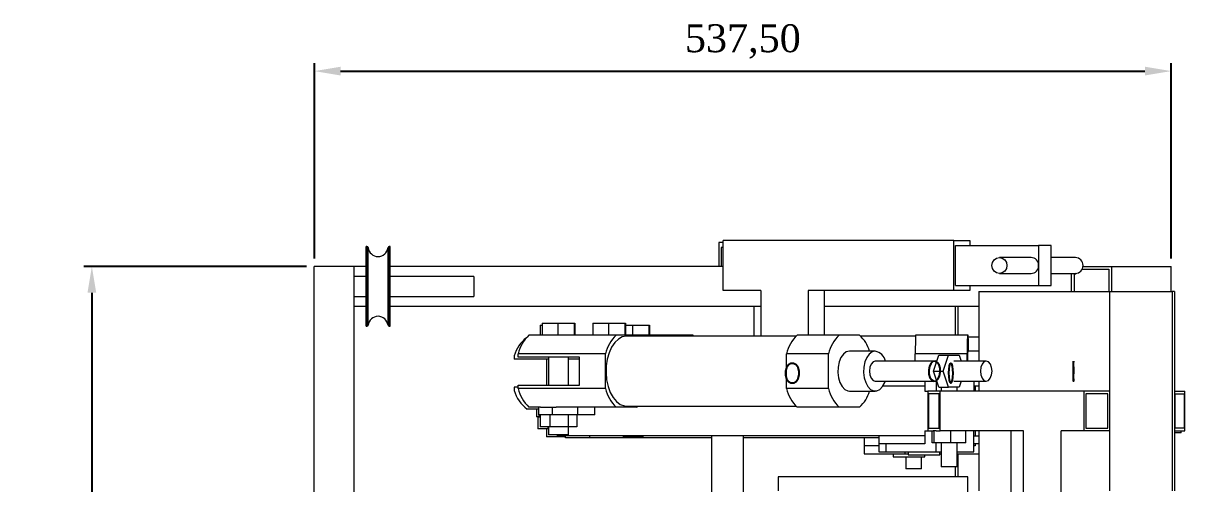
# Model space of a CAD drawing. Header units: millimetres. Extents: x -250 to 3947, y -1468 to 870.
# Drawn here: x 420.9 to 566.6, y 720.2 to 777.9 of the extents above; entities that cross this region are included whole.
import ezdxf

# ---------------------------------------------------------------- set-up
doc = ezdxf.new("R2010")
doc.units = ezdxf.units.MM
doc.header["$PDSIZE"] = -1
doc.styles.get("Standard").update_dxf_attribs({"font": 'times_0.ttf'})
doc.dimstyles.new('ISO-25', dxfattribs={"dimtxt": 2.5, "dimasz": 2.5, "dimexe": 1.25, "dimexo": 0.625, "dimtad": 1, "dimtxsty": 'Standard', "dimcen": 2.5, "dimadec": 0, "dimazin": 0, "dimtfac": 1, "dimtmove": 0, "dimatfit": 3, "dimfxl": 1, "dimarcsym": 0})

# ---------------------------------------------------------------- blocks, each defined once
blk = doc.blocks.new('*D7')
at = {"color": 0, "lineweight": -2}
for p, q in [((457.42, 748.41), (457.42, 772.92)), ((564.92, 748.41), (564.92, 772.92)), ((460.72, 771.92), (561.61, 771.92))]:
    blk.add_line(p, q, dxfattribs=at)
at = {"color": 0}
for points in [[(460.72, 772.47), (460.72, 771.37), (457.42, 771.92)], [(561.61, 772.47), (561.61, 771.37), (564.92, 771.92)]]:
    blk.add_solid(points, dxfattribs=at)
at = {"layer": 'Defpoints', "color": 0}
for p in [(564.92, 771.92), (457.42, 747.41), (564.92, 747.41)]:
    blk.add_point(p, dxfattribs=at)
at = {"color": 0, "insert": (511.17, 775.63), "char_height": 3.5, "attachment_point": 5}
blk.add_mtext('537,50', dxfattribs=at)
blk = doc.blocks.new('*D8')
at = {"color": 0, "lineweight": -2}
for p, q in [((456.42, 747.41), (428.51, 747.41)), ((429.51, 744.11), (429.51, 601.34)), ((429.51, 451.16), (429.51, 593.93)), ((496.75, 447.86), (428.51, 447.86))]:
    blk.add_line(p, q, dxfattribs=at)
at = {"color": 0}
for points in [[(428.96, 744.11), (430.06, 744.11), (429.51, 747.41)], [(428.96, 451.16), (430.06, 451.16), (429.51, 447.86)]]:
    blk.add_solid(points, dxfattribs=at)
at = {"layer": 'Defpoints', "color": 0}
for p in [(429.51, 747.41), (457.42, 747.41), (497.75, 447.86)]:
    blk.add_point(p, dxfattribs=at)
at = {"color": 0, "insert": (429.51, 597.63), "char_height": 3.5, "attachment_point": 5}
blk.add_mtext('1497,78', dxfattribs=at)

msp = doc.modelspace()

# ---------------------------------------------------------------- linework, layer by layer
at = {"color": 7, "linetype": 'Continuous', "lineweight": 15}
for p, q in [((508.7013, 750.4115), (508.1523, 750.4115)), ((508.1523, 750.4115), (508.1523, 747.4115)), ((508.7013, 744.4115), (508.7013, 750.6615)), ((537.6442, 750.6615), (508.7013, 750.6615)), ((537.6442, 744.4115), (537.6442, 750.6615)), ((537.6442, 750.6615), (539.6301, 750.6615)), ((539.6301, 750.6615), (539.6301, 750.0365)), ((464.0234, 749.9115), (463.9154, 749.9115)), ((463.9154, 739.9115), (463.9154, 749.9115)), ((466.9154, 749.9115), (466.8073, 749.9115)), ((466.9154, 739.9115), (466.9154, 749.9115)), ((508.7013, 749.7865), (508.4538, 749.7865)), ((508.4538, 749.7865), (508.4538, 747.4115)), ((537.8428, 745.0365), (537.8428, 750.0365)), ((537.8428, 750.0365), (548.2727, 750.0365)), ((548.2727, 750.0365), (548.2727, 747.5365)), ((549.8614, 750.0365), (548.2727, 750.0365)), ((549.8614, 747.5365), (549.8614, 750.0365)), ((547.3245, 748.5365), (543.3527, 748.5365)), ((548.2727, 747.5365), (548.2727, 745.0365)), ((552.8851, 748.5365), (549.8614, 748.5365)), ((549.8614, 745.0365), (549.8614, 747.5365)), ((457.4154, 623.5118), (457.4154, 747.4115)), ((462.4154, 747.4115), (457.4154, 747.4115)), ((462.4154, 714.9115), (462.4154, 747.4115)), ((463.9154, 747.4115), (462.4154, 747.4115)), ((463.9154, 746.1615), (462.4154, 746.1615)), ((508.7013, 747.4115), (466.9154, 747.4115)), ((477.4154, 746.1615), (466.9154, 746.1615)), ((477.4154, 746.1615), (477.4154, 743.6615)), ((543.3527, 746.5365), (547.3245, 746.5365)), ((549.8614, 746.5365), (552.8851, 746.5365)), ((552.4154, 744.2865), (552.4154, 746.5365)), ((552.9774, 746.5413), (552.7654, 746.3812)), ((552.7654, 744.2865), (552.7654, 746.5365)), ((553.7195, 747.0615), (557.0654, 747.0615)), ((553.8258, 747.4115), (557.4154, 747.4115)), ((557.0654, 747.0615), (557.0654, 744.2865)), ((557.4154, 747.4115), (557.4154, 744.2865)), ((557.4154, 747.4115), (561.1654, 747.4115)), ((561.1654, 747.4115), (564.9154, 747.4115)), ((564.9154, 744.2865), (564.9154, 747.4115)), ((537.8428, 745.0365), (548.2727, 745.0365)), ((539.6301, 745.0365), (539.6301, 744.4115)), ((548.2727, 745.0365), (549.8614, 745.0365)), ((462.4154, 743.6615), (463.9154, 743.6615)), ((466.9154, 743.6615), (477.4154, 743.6615)), ((513.4422, 744.4115), (508.7013, 744.4115)), ((513.4422, 744.4115), (513.4422, 738.6615)), ((537.6442, 744.4115), (519.3683, 744.4115)), ((519.3683, 744.4115), (519.3683, 738.7865)), ((521.3542, 744.4115), (521.3542, 738.7865)), ((539.6301, 744.4115), (537.6442, 744.4115)), ((540.7771, 744.2865), (540.7771, 735.5365)), ((540.7771, 744.2865), (557.1725, 744.2865)), ((557.1725, 744.2865), (557.1725, 719.2865)), ((557.1725, 744.2865), (565.0452, 744.2865)), ((565.0452, 744.2865), (565.0452, 719.2865)), ((565.3333, 744.2865), (565.0452, 744.2865)), ((565.3333, 744.2865), (565.3333, 719.2865)), ((463.9154, 742.4115), (462.4154, 742.4115)), ((513.4422, 742.4115), (466.9154, 742.4115)), ((512.5319, 742.4115), (512.5319, 738.6615)), ((540.7771, 742.4115), (521.3542, 742.4115)), ((537.7884, 742.4115), (537.7884, 738.7865)), ((538.129, 742.4115), (538.129, 738.7865)), ((486.0003, 740.2865), (486.0003, 738.7865)), ((486.0003, 740.2865), (487.9455, 740.2865)), ((487.9455, 740.2865), (487.9455, 738.7865)), ((487.9455, 740.2865), (489.9961, 740.2865)), ((489.9961, 740.2865), (489.9961, 738.7865)), ((489.9961, 740.2865), (490.1015, 740.2865)), ((490.1015, 740.2865), (490.1015, 738.7865)), ((492.3552, 740.2865), (492.3552, 738.7865)), ((492.3552, 740.2865), (494.3004, 740.2865)), ((494.3004, 740.2865), (494.3004, 738.7865)), ((494.3004, 740.2865), (496.351, 740.2865)), ((496.351, 740.2865), (496.351, 738.7865)), ((496.351, 740.2865), (496.4564, 740.2865)), ((496.4564, 740.2865), (496.4564, 738.7865)), ((463.9154, 739.9115), (464.0234, 739.9115)), ((466.8073, 739.9115), (466.9154, 739.9115)), ((495.2899, 738.7865), (484.3428, 738.7865)), ((485.726, 740.0365), (485.726, 738.7865)), ((485.726, 740.0365), (486.0003, 740.0365)), ((497.8407, 738.7865), (495.2899, 738.7865)), ((496.4564, 740.0365), (497.3201, 740.0365)), ((497.3201, 740.0365), (497.3201, 738.7865)), ((497.3201, 740.0365), (499.3707, 740.0365)), ((497.9818, 738.6615), (497.8407, 738.7865)), ((504.853, 738.7865), (497.8407, 738.7865)), ((499.3707, 740.0365), (499.3707, 738.7865)), ((499.3707, 740.0365), (499.4761, 740.0365)), ((499.4761, 740.0365), (499.4761, 738.7865)), ((504.853, 738.7865), (504.8475, 738.6615)), ((504.953, 738.7865), (504.853, 738.7865)), ((504.9586, 738.6615), (504.953, 738.7865)), ((523.2658, 738.7865), (517.995, 738.7865)), ((525.8166, 738.7865), (523.2658, 738.7865)), ((539.3439, 738.7865), (532.8456, 738.7865)), ((539.444, 738.7865), (539.3439, 738.7865)), ((517.8539, 738.6615), (496.5653, 738.6615)), ((532.8401, 738.6615), (525.9577, 738.6615)), ((540.7771, 738.5365), (539.4544, 738.5365)), ((482.4879, 736.216), (482.4879, 735.7865)), ((493.9319, 736.466), (482.9848, 736.466)), ((482.9848, 736.0365), (482.9848, 736.466)), ((490.6884, 736.0365), (482.9848, 736.0365)), ((486.8009, 736.0365), (486.8009, 732.5365)), ((489.3009, 732.5365), (489.3009, 736.0365)), ((490.6884, 732.5365), (490.6884, 736.0365)), ((493.9319, 732.1071), (493.9319, 736.466)), ((521.9079, 736.466), (516.6371, 736.466)), ((516.6371, 732.1071), (516.6371, 736.466)), ((521.9079, 732.1071), (521.9079, 736.466)), ((527.7848, 736.7865), (524.5412, 736.7865)), ((539.2907, 736.466), (532.7924, 736.466)), ((532.7924, 735.5365), (532.7924, 736.466)), ((535.0781, 734.2865), (535.7538, 736.2865)), ((535.7538, 736.2865), (536.9702, 736.2865)), ((536.2944, 734.2865), (536.9702, 736.2865)), ((536.9702, 736.2865), (538.3216, 736.2865)), ((538.3216, 736.2865), (538.575, 735.5365)), ((539.2907, 735.5365), (539.2907, 736.466)), ((540.7771, 736.7865), (539.3939, 736.7865)), ((486.8009, 735.7865), (482.4879, 735.7865)), ((486.5266, 735.7865), (486.5266, 732.5365)), ((490.6884, 735.7865), (489.3009, 735.7865)), ((535.5004, 735.5365), (527.7848, 735.5365)), ((541.7004, 735.5365), (537.6459, 735.5365)), ((527.7848, 733.0365), (535.5004, 733.0365)), ((533.9907, 733.0365), (533.9907, 731.7865)), ((535.7538, 732.2865), (535.0781, 734.2865)), ((535.0781, 734.2865), (536.2944, 734.2865)), ((535.4032, 733.0365), (535.4032, 731.7865)), ((536.9702, 732.2865), (536.2944, 734.2865)), ((537.6459, 733.0365), (541.7004, 733.0365)), ((538.575, 733.0365), (538.3216, 732.2865)), ((540.1558, 733.0365), (540.1558, 731.7865)), ((540.7771, 733.0365), (540.7771, 731.7865)), ((482.4879, 732.2865), (482.4879, 731.8571)), ((482.9848, 732.2865), (482.4879, 732.2865)), ((482.9848, 732.1071), (482.9848, 732.5365)), ((482.9848, 732.5365), (490.6884, 732.5365)), ((493.9319, 732.1071), (482.9848, 732.1071)), ((521.9079, 732.1071), (516.6371, 732.1071)), ((524.5412, 731.7865), (527.7848, 731.7865)), ((533.9907, 732.4115), (528.7525, 732.4115)), ((533.9907, 731.7865), (534.36, 731.7865)), ((534.36, 731.7865), (534.36, 726.7865)), ((535.9133, 731.7865), (534.36, 731.7865)), ((535.7538, 732.2865), (536.9702, 732.2865)), ((535.9133, 726.7865), (535.9133, 731.7865)), ((553.9732, 731.7865), (535.9133, 731.7865)), ((536.0377, 732.2865), (536.0377, 731.7865)), ((537.2588, 732.2865), (536.9702, 732.2865)), ((538.0377, 732.2865), (537.2588, 732.2865)), ((538.0377, 731.7865), (538.0377, 732.2865)), ((538.3216, 732.2865), (538.0377, 732.2865)), ((540.7771, 732.4115), (540.1558, 732.4115)), ((540.3257, 732.4115), (540.3257, 731.7865)), ((553.9732, 726.7865), (553.9732, 731.7865)), ((557.1725, 731.7865), (553.9732, 731.7865)), ((557.1725, 731.7865), (557.1725, 726.7865)), ((565.3333, 731.7865), (565.3333, 726.7865)), ((565.3333, 731.7865), (566.6077, 731.7865)), ((566.6077, 726.7865), (566.6077, 731.7865)), ((535.8046, 731.4365), (534.4688, 731.4365)), ((534.4688, 731.4365), (534.4688, 727.1365)), ((535.8046, 727.1365), (535.8046, 731.4365)), ((556.9486, 731.4365), (554.1972, 731.4365)), ((554.1972, 731.4365), (554.1972, 727.1365)), ((556.9486, 727.1365), (556.9486, 731.4365)), ((565.4225, 731.4365), (566.5185, 731.4365)), ((565.4225, 727.1365), (565.4225, 731.4365)), ((566.5185, 731.4365), (566.5185, 727.1365)), ((485.5509, 729.5365), (484.1068, 729.5365)), ((485.7823, 729.7865), (484.3428, 729.7865)), ((485.2766, 729.5365), (485.2766, 728.5365)), ((485.5509, 729.7865), (485.5509, 728.7865)), ((487.2565, 728.7865), (485.5509, 728.7865)), ((485.7428, 728.7865), (485.7428, 727.2865)), ((485.7823, 729.7865), (487.2565, 729.7865)), ((486.9657, 728.7865), (486.9657, 727.2865)), ((487.2565, 729.7865), (487.2565, 728.7865)), ((487.2565, 729.7865), (487.7686, 729.7865)), ((490.4213, 728.7865), (487.2565, 728.7865)), ((495.2899, 729.7865), (487.7686, 729.7865)), ((489.2737, 728.7865), (489.2737, 727.2865)), ((490.3589, 728.7865), (490.3589, 727.2865)), ((490.4213, 729.7865), (490.4213, 728.7865)), ((492.6058, 728.7865), (490.4213, 728.7865)), ((492.6058, 728.7865), (492.6058, 729.7865)), ((497.8407, 729.7865), (495.2899, 729.7865)), ((496.5653, 729.9115), (517.8539, 729.9115)), ((497.8407, 729.7865), (497.9818, 729.9115)), ((523.2658, 729.7865), (517.995, 729.7865)), ((525.8166, 729.7865), (523.2658, 729.7865)), ((485.5868, 728.5365), (485.2766, 728.5365)), ((485.4686, 728.5365), (485.4686, 727.0365)), ((485.5868, 728.5365), (485.7428, 728.5365)), ((486.9657, 727.2865), (485.7428, 727.2865)), ((486.6914, 727.2865), (486.6914, 727.0365)), ((486.8009, 727.2865), (486.8009, 726.2865)), ((489.2737, 727.2865), (486.9657, 727.2865)), ((490.3589, 727.2865), (489.2737, 727.2865)), ((489.3009, 726.2865), (489.3009, 727.2865)), ((534.4688, 727.1365), (535.8046, 727.1365)), ((554.1972, 727.1365), (556.9486, 727.1365)), ((566.5185, 727.1365), (565.4225, 727.1365)), ((486.6914, 727.0365), (485.4686, 727.0365)), ((486.5266, 727.0365), (486.5266, 726.0365)), ((488.9036, 726.0365), (486.5266, 726.0365)), ((486.8009, 727.0365), (486.6914, 727.0365)), ((489.3009, 726.2865), (486.8009, 726.2865)), ((487.8649, 726.2865), (487.8649, 726.1615)), ((533.9907, 726.1615), (487.8649, 726.1615)), ((488.9036, 725.9115), (488.9036, 726.1615)), ((491.9189, 725.9115), (488.9036, 725.9115)), ((491.9189, 726.1615), (491.9189, 725.9115)), ((507.2437, 725.9115), (491.9189, 725.9115)), ((496.1755, 726.1615), (496.1755, 726.0365)), ((498.6755, 726.0365), (496.1755, 726.0365)), ((498.6755, 726.0365), (498.6755, 726.1615)), ((507.2437, 726.1615), (507.2437, 711.7865)), ((511.2437, 711.7865), (511.2437, 726.1615)), ((528.2499, 725.9115), (511.2437, 725.9115)), ((526.3714, 725.9115), (526.3714, 724.9115)), ((528.2499, 726.1615), (528.2499, 725.1615)), ((533.9907, 726.7865), (533.9907, 725.1615)), ((533.9907, 726.7865), (534.36, 726.7865)), ((534.36, 726.7865), (535.0666, 726.7865)), ((534.9407, 725.2865), (534.9407, 726.7865)), ((535.1514, 726.7865), (535.0666, 726.7865)), ((535.1514, 725.2865), (535.1514, 726.7865)), ((535.4077, 726.7865), (535.1514, 726.7865)), ((535.4077, 726.7865), (535.9133, 726.7865)), ((546.369, 726.7865), (535.9133, 726.7865)), ((537.2484, 725.2865), (537.2484, 726.7865)), ((539.1347, 725.2865), (539.1347, 726.7865)), ((540.1558, 724.1615), (540.1558, 726.7865)), ((540.1558, 726.1615), (540.7771, 726.1615)), ((540.3202, 726.5365), (540.3202, 726.1615)), ((540.3202, 726.5365), (540.3257, 726.5365)), ((540.3257, 726.7865), (540.3257, 726.1615)), ((540.7771, 726.7865), (540.7771, 719.2865)), ((544.8158, 656.7865), (544.8158, 726.7865)), ((546.369, 656.7865), (546.369, 726.7865)), ((553.9732, 726.7865), (551.1217, 726.7865)), ((551.1217, 656.7865), (551.1217, 726.7865)), ((557.1725, 726.7865), (553.9732, 726.7865)), ((565.3333, 726.7865), (566.6077, 726.7865)), ((566.1469, 726.5365), (565.3333, 726.5365)), ((566.1469, 726.5365), (566.1469, 726.7865)), ((526.3714, 724.9115), (526.3714, 723.9115)), ((528.2499, 724.9115), (526.3714, 724.9115)), ((528.2499, 725.1615), (528.2499, 724.1615)), ((529.1652, 725.1615), (528.2499, 725.1615)), ((529.1652, 724.1615), (529.1652, 725.1615)), ((533.9907, 725.1615), (529.1652, 725.1615)), ((535.1514, 725.2865), (534.9407, 725.2865)), ((537.2484, 725.2865), (535.1514, 725.2865)), ((535.4032, 724.1615), (535.4032, 725.2865)), ((536.0377, 725.2865), (536.0377, 722.2865)), ((539.1347, 725.2865), (537.2484, 725.2865)), ((538.0377, 722.2865), (538.0377, 725.2865)), ((540.7771, 725.1615), (540.1558, 725.1615)), ((540.3202, 724.9115), (540.1558, 724.9115)), ((540.3202, 725.1615), (540.3202, 724.9115)), ((526.3714, 723.9115), (531.5145, 723.9115)), ((528.2499, 724.1615), (529.1652, 724.1615)), ((529.1652, 724.1615), (535.4032, 724.1615)), ((530.0178, 723.9115), (530.0178, 723.5365)), ((530.0178, 723.5365), (532.9827, 723.5365)), ((531.5145, 723.9115), (531.8963, 723.9115)), ((531.5981, 723.5365), (531.5981, 722.0365)), ((531.8963, 724.1615), (531.8963, 723.7865)), ((531.8963, 723.7865), (533.2608, 723.7865)), ((532.9827, 723.5365), (534.0178, 723.5365)), ((533.2608, 723.7865), (535.8963, 723.7865)), ((533.5981, 722.0365), (533.5981, 723.5365)), ((534.0178, 723.5365), (534.0178, 723.7865)), ((535.4032, 724.1615), (536.0377, 724.1615)), ((535.8963, 723.7865), (535.8963, 724.1615)), ((535.8963, 723.9115), (536.0377, 723.9115)), ((538.0377, 724.1615), (540.1558, 724.1615)), ((538.0377, 723.9115), (540.7771, 723.9115)), ((538.129, 723.9115), (538.129, 721.0365)), ((533.2957, 722.0365), (531.5981, 722.0365)), ((533.5981, 722.0365), (533.2957, 722.0365)), ((536.4525, 722.2865), (536.0377, 722.2865)), ((538.0377, 722.2865), (536.4525, 722.2865)), ((537.7884, 722.2865), (537.7884, 721.0365)), ((515.6037, 721.0365), (515.6037, 719.2865)), ((539.3837, 721.0365), (515.6037, 721.0365)), ((539.3837, 703.5365), (539.3837, 721.0365))]:
    msp.add_line(p, q, dxfattribs=at)
at = {"color": 8, "linetype": 'Continuous', "lineweight": 15}
for p, q in [((464.0234, 739.9115), (464.0234, 749.9115)), ((464.1726, 740.0455), (464.1726, 749.7776)), ((466.6582, 740.0455), (466.6582, 749.7776)), ((466.8073, 739.9115), (466.8073, 749.9115)), ((485.5868, 728.7865), (485.5868, 728.5365)), ((531.5145, 723.9115), (531.5145, 724.1615))]:
    msp.add_line(p, q, dxfattribs=at)
at = {"color": 7, "linetype": 'Continuous', "lineweight": 15, "flags": 128}
for points in [[(542.4045, 747.5365), (542.4767, 747.9192), (542.6823, 748.2436), (542.9899, 748.4604), (543.3527, 748.5365), (543.7156, 748.4604), (544.0232, 748.2436), (544.2287, 747.9192), (544.3009, 747.5365), (544.2287, 747.1538), (544.0232, 746.8294), (543.7156, 746.6126), (543.3527, 746.5365), (542.9899, 746.6126), (542.6823, 746.8294), (542.4767, 747.1538), (542.4045, 747.5365)], [(496.5653, 738.6615), (496.0499, 738.572), (495.5557, 738.307), (495.1027, 737.8774), (494.7097, 737.3008), (494.3926, 736.6007), (494.1645, 735.806), (494.0346, 734.949), (494.0084, 734.0649), (494.0868, 733.1899), (494.2667, 732.3598), (494.5408, 731.6086), (494.8977, 730.967), (495.3228, 730.4613), (495.7989, 730.1122), (496.3063, 729.934), (496.5653, 729.9115)], [(524.5412, 736.7865), (524.1465, 736.6938), (523.7811, 736.4226), (523.472, 735.9929), (523.2423, 735.4367), (523.1089, 734.7952), (523.0817, 734.1159), (523.1627, 733.4493), (523.346, 732.8448), (523.618, 732.3472), (523.9584, 731.9935), (524.342, 731.8098), (524.5412, 731.7865)], [(527.7848, 736.7865), (527.3901, 736.6938), (527.0247, 736.4226), (526.7156, 735.9929), (526.4859, 735.4367), (526.3525, 734.7952), (526.3253, 734.1159), (526.4063, 733.4493), (526.5896, 732.8448), (526.8616, 732.3472), (527.202, 731.9935), (527.5856, 731.8098), (527.984, 731.8098), (528.3677, 731.9935), (528.7081, 732.3472), (528.98, 732.8448), (529.0518, 733.0365)], [(527.7848, 735.5365), (527.5049, 735.4414), (527.2676, 735.1704), (527.109, 734.7649), (527.0533, 734.2865), (527.109, 733.8082), (527.2676, 733.4026), (527.5049, 733.1317), (527.7848, 733.0365)], [(541.9824, 735.4399), (541.7026, 735.5365), (541.4225, 735.4428), (541.1847, 735.1731), (541.0254, 734.7684), (540.9689, 734.2904), (541.0237, 733.8117), (541.1816, 733.4053), (541.4184, 733.1331), (541.6981, 733.0365), (541.9782, 733.1302), (542.216, 733.3999), (542.3753, 733.8046), (542.4318, 734.2827), (542.377, 734.7613), (542.2192, 735.1677), (541.9824, 735.4399)]]:
    msp.add_lwpolyline(points, dxfattribs=at)
at = {"color": 7, "linetype": 'Continuous', "flags": 128}
for points in [[(518.1026, 733.3521), (518.2298, 733.8044), (518.2265, 734.2921), (518.0933, 734.7409), (517.8504, 735.0825), (517.5348, 735.2648), (517.1946, 735.2601), (516.8815, 735.0692), (516.6433, 734.721), (516.5161, 734.2686), (516.5193, 733.7809), (516.6526, 733.3321), (516.8954, 732.9906), (517.211, 732.8083), (517.5513, 732.8129), (517.8643, 733.0039), (518.1026, 733.3521)], [(535.2855, 735.5304), (535.0015, 735.483), (534.7496, 735.2535), (534.5684, 734.8767), (534.4853, 734.4101), (534.513, 733.9247), (534.6473, 733.4944), (534.8678, 733.1846), (535.1409, 733.0427), (535.4249, 733.09), (535.6767, 733.3196), (535.858, 733.6963), (535.9411, 734.1629), (535.9134, 734.6483), (535.779, 735.0787), (535.5586, 735.3884), (535.2855, 735.5304)], [(536.9762, 734.0559), (536.996, 733.5761), (537.0559, 733.1664), (537.1466, 732.8892), (537.2545, 732.7867), (537.363, 732.8744), (537.4557, 733.1391), (537.5184, 733.5404), (537.5416, 734.0172), (537.5218, 734.4969), (537.4619, 734.9066), (537.3711, 735.1838), (537.2633, 735.2864), (537.1547, 735.1986), (537.0621, 734.934), (536.9994, 734.5327), (536.9762, 734.0559)], [(552.6464, 735.5304), (552.6352, 735.483), (552.6254, 735.2535), (552.6182, 734.8767), (552.615, 734.4101), (552.6161, 733.9247), (552.6213, 733.4944), (552.63, 733.1846), (552.6407, 733.0427), (552.6518, 733.09), (552.6617, 733.3196), (552.6688, 733.6963), (552.6721, 734.1629), (552.671, 734.6483), (552.6657, 735.0787), (552.6571, 735.3884), (552.6464, 735.5304)]]:
    msp.add_lwpolyline(points, dxfattribs=at)
at = {"color": 7, "linetype": 'Continuous', "lineweight": 15}
for centre, radius, start, end in [((464.0234, 749.7615), 0.15, 6.15064, 90), ((465.4154, 749.9115), 1.25, 186.15064, 353.84936), ((466.8073, 749.7615), 0.15, 90, 173.84936), ((547.2979, 747.5618), 0.9751, 358.516804, 88.435502), ((547.2979, 747.5113), 0.9751, 271.564058, 1.48321), ((552.8422, 747.5365), 1.0009, 272.453066, 87.546934), ((465.4154, 739.9115), 1.25, 6.15064, 173.84936), ((464.0234, 740.0615), 0.15, 270, 353.84936), ((466.8073, 740.0615), 0.15, 186.15064, 270), ((487.4944, 735.3846), 4.6374, 132.813041, 166.515661), ((498.4416, 735.3846), 4.6375, 132.81325, 166.515177), ((521.1468, 735.3845), 4.6376, 132.813689, 166.515013), ((526.4176, 735.3845), 4.6376, 132.813689, 166.515013), ((522.7817, 735.4807), 4.4877, 16.916502, 47.446033), ((605.6501, 735.9548), 72.8596, 177.772586, 179.597993), ((612.1082, 735.9557), 72.8193, 177.772081, 179.598498), ((471.0977, 736.0994), 68.3991, 0.575612, 2.251517), ((486.8979, 734.873), 4.6099, 128.656993, 163.062241), ((527.5055, 735.2363), 1.5752, 10.987585, 79.785117), ((550.2213, 735.7301), 10.8788, 174.42719, 181.019468), ((486.856, 733.1794), 4.5638, 196.841848, 232.9582), ((487.4944, 733.1884), 4.6374, 193.484339, 227.186959), ((498.4416, 733.1885), 4.6375, 193.484823, 227.18675), ((521.1468, 733.1885), 4.6376, 193.484987, 227.186311), ((526.4176, 733.1885), 4.6376, 193.484987, 227.186311), ((522.7817, 733.0923), 4.4877, 312.553967, 343.083498)]:
    msp.add_arc(centre, radius, start, end, dxfattribs=at)

# ---------------------------------------------------------------- dimensions: what is measured, and where the dimension line sits
dim = msp.add_linear_dim(base=(564.9154, 771.921), p1=(457.4154, 747.4115), p2=(564.9154, 747.4115), dimstyle='ISO-25', override={"dimtxt": 3.5, "dimasz": 3.302, "dimexe": 1, "dimexo": 1, "dimgap": 1.524, "dimtih": 1, "dimtoh": 1, "dimlfac": 5, "dimzin": 0, "dimadec": 2, "dimtzin": 0})
dim.commit()
dim.dimension.update_dxf_attribs({"geometry": '*D7', "text_midpoint": (511.1654, 775.6253)})
dim = msp.add_linear_dim(base=(429.514, 747.4115), p1=(497.7506, 447.8561), p2=(457.4154, 747.4115), angle=90, dimstyle='ISO-25', override={"dimtxt": 3.5, "dimasz": 3.302, "dimexe": 1, "dimexo": 1, "dimgap": 1.524, "dimtih": 1, "dimtoh": 1, "dimlfac": 5, "dimzin": 0, "dimadec": 2, "dimtzin": 0})
dim.commit()
dim.dimension.update_dxf_attribs({"geometry": '*D8', "text_midpoint": (429.514, 597.6338)})

doc.saveas('drawing.dxf')
